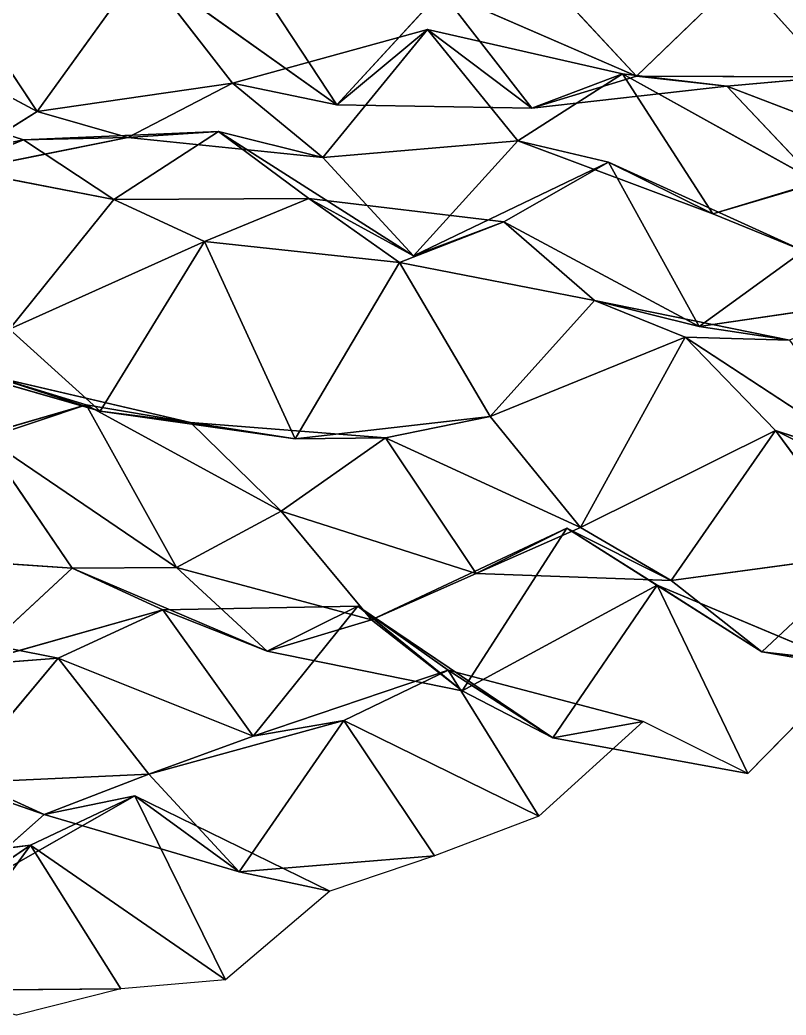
# Model space of a CAD drawing. Header units: metres. Extents: x -3703 to 431, y -1555 to 134.
# Drawn here: x -2251.7 to -2153.3, y -1075.6 to -947.8 of the extents above; entities that cross this region are included whole.
import ezdxf

# ---------------------------------------------------------------- set-up
doc = ezdxf.new("R2010")
doc.units = ezdxf.units.M

msp = doc.modelspace()

# ---------------------------------------------------------------- linework, layer by layer
for p, q in [((-2236.0684, -940.8602, -5151.231), (-2249.4846, -959.53503, -5174.5503)), ((-2249.4846, -959.53503, -5174.5503), (-2236.0684, -940.8602, -5151.231)), ((-2211.0244, -958.6604, -5160.082), (-2236.0684, -940.8602, -5151.231)), ((-2236.0684, -940.8602, -5151.231), (-2224.4407, -955.90125, -5188.1943)), ((-2224.4407, -955.90125, -5188.1943), (-2236.0684, -940.8602, -5151.231)), ((-2236.0684, -940.8602, -5151.231), (-2211.0244, -958.6604, -5160.082)), ((-2222.6519, -940.96765, -5123.711), (-2211.0244, -958.6604, -5160.082)), ((-2211.0244, -958.6604, -5160.082), (-2222.6519, -940.96765, -5123.711)), ((-2261.1123, -942.08203, -5138.1265), (-2249.4846, -959.53503, -5174.5503)), ((-2249.4846, -959.53503, -5174.5503), (-2261.1123, -942.08203, -5138.1265)), ((-2184.1914, -942.39685, -5108.7275), (-2172.5637, -955.004, -5146.235)), ((-2172.5637, -955.004, -5146.235), (-2184.1914, -942.39685, -5108.7275)), ((-2159.1472, -942.0773, -5121.63), (-2172.5637, -955.004, -5146.235)), ((-2172.5637, -955.004, -5146.235), (-2159.1472, -942.0773, -5121.63)), ((-2159.1472, -942.0773, -5121.63), (-2147.5198, -955.09424, -5159.046)), ((-2147.5198, -955.09424, -5159.046), (-2159.1472, -942.0773, -5121.63)), ((-2197.608, -944.09595, -5135.843), (-2211.0244, -958.6604, -5160.082)), ((-2211.0244, -958.6604, -5160.082), (-2197.608, -944.09595, -5135.843)), ((-2172.5637, -955.004, -5146.235), (-2197.608, -944.09595, -5135.843)), ((-2197.608, -944.09595, -5135.843), (-2185.9802, -959.10486, -5172.814)), ((-2185.9802, -959.10486, -5172.814), (-2197.608, -944.09595, -5135.843)), ((-2197.608, -944.09595, -5135.843), (-2172.5637, -955.004, -5146.235)), ((-2249.4846, -959.53503, -5174.5503), (-2274.5286, -946.1262, -5164.718)), ((-2274.5286, -946.1262, -5164.718), (-2249.4846, -959.53503, -5174.5503)), ((-2199.3967, -949.01904, -5202.5645), (-2224.4407, -955.90125, -5188.1943)), ((-2224.4407, -955.90125, -5188.1943), (-2199.3967, -949.01904, -5202.5645)), ((-2199.3967, -949.01904, -5202.5645), (-2212.8132, -965.45447, -5226.385)), ((-2212.8132, -965.45447, -5226.385), (-2199.3967, -949.01904, -5202.5645)), ((-2211.0244, -958.6604, -5160.082), (-2199.3967, -949.01904, -5202.5645)), ((-2199.3967, -949.01904, -5202.5645), (-2211.0244, -958.6604, -5160.082)), ((-2185.9802, -959.10486, -5172.814), (-2199.3967, -949.01904, -5202.5645)), ((-2174.3525, -954.71155, -5214.1226), (-2199.3967, -949.01904, -5202.5645)), ((-2199.3967, -949.01904, -5202.5645), (-2185.9802, -959.10486, -5172.814)), ((-2199.3967, -949.01904, -5202.5645), (-2187.769, -963.281, -5239.7017)), ((-2187.769, -963.281, -5239.7017), (-2199.3967, -949.01904, -5202.5645)), ((-2199.3967, -949.01904, -5202.5645), (-2174.3525, -954.71155, -5214.1226)), ((-2251.2737, -963.15466, -5241.563), (-2276.3176, -955.1128, -5230.53)), ((-2276.3176, -955.1128, -5230.53), (-2251.2737, -963.15466, -5241.563)), ((-2174.3525, -954.71155, -5214.1226), (-2187.769, -963.281, -5239.7017)), ((-2187.769, -963.281, -5239.7017), (-2174.3525, -954.71155, -5214.1226)), ((-2185.9802, -959.10486, -5172.814), (-2174.3525, -954.71155, -5214.1226)), ((-2174.3525, -954.71155, -5214.1226), (-2185.9802, -959.10486, -5172.814)), ((-2172.5637, -955.004, -5146.235), (-2185.9802, -959.10486, -5172.814)), ((-2185.9802, -959.10486, -5172.814), (-2172.5637, -955.004, -5146.235)), ((-2160.9363, -956.26196, -5186.281), (-2174.3525, -954.71155, -5214.1226)), ((-2149.3086, -968.58826, -5223.851), (-2174.3525, -954.71155, -5214.1226)), ((-2174.3525, -954.71155, -5214.1226), (-2160.9363, -956.26196, -5186.281)), ((-2174.3525, -954.71155, -5214.1226), (-2162.725, -972.671, -5250.4336)), ((-2162.725, -972.671, -5250.4336), (-2174.3525, -954.71155, -5214.1226)), ((-2174.3525, -954.71155, -5214.1226), (-2149.3086, -968.58826, -5223.851)), ((-2147.5198, -955.09424, -5159.046), (-2172.5637, -955.004, -5146.235)), ((-2172.5637, -955.004, -5146.235), (-2160.9363, -956.26196, -5186.281)), ((-2160.9363, -956.26196, -5186.281), (-2172.5637, -955.004, -5146.235)), ((-2172.5637, -955.004, -5146.235), (-2147.5198, -955.09424, -5159.046)), ((-2147.5198, -955.09424, -5159.046), (-2160.9363, -956.26196, -5186.281)), ((-2160.9363, -956.26196, -5186.281), (-2147.5198, -955.09424, -5159.046)), ((-2224.4407, -955.90125, -5188.1943), (-2249.4846, -959.53503, -5174.5503)), ((-2249.4846, -959.53503, -5174.5503), (-2224.4407, -955.90125, -5188.1943)), ((-2224.4407, -955.90125, -5188.1943), (-2237.8572, -962.88306, -5214.1284)), ((-2237.8572, -962.88306, -5214.1284), (-2224.4407, -955.90125, -5188.1943)), ((-2211.0244, -958.6604, -5160.082), (-2224.4407, -955.90125, -5188.1943)), ((-2224.4407, -955.90125, -5188.1943), (-2211.0244, -958.6604, -5160.082)), ((-2224.4407, -955.90125, -5188.1943), (-2212.8132, -965.45447, -5226.385)), ((-2212.8132, -965.45447, -5226.385), (-2224.4407, -955.90125, -5188.1943)), ((-2160.9363, -956.26196, -5186.281), (-2185.9802, -959.10486, -5172.814)), ((-2185.9802, -959.10486, -5172.814), (-2160.9363, -956.26196, -5186.281)), ((-2135.8923, -965.85986, -5196.966), (-2160.9363, -956.26196, -5186.281)), ((-2160.9363, -956.26196, -5186.281), (-2149.3086, -968.58826, -5223.851)), ((-2149.3086, -968.58826, -5223.851), (-2160.9363, -956.26196, -5186.281)), ((-2160.9363, -956.26196, -5186.281), (-2135.8923, -965.85986, -5196.966)), ((-2249.4846, -959.53503, -5174.5503), (-2262.9011, -967.8977, -5200.176)), ((-2262.9011, -967.8977, -5200.176), (-2249.4846, -959.53503, -5174.5503)), ((-2249.4846, -959.53503, -5174.5503), (-2237.8572, -962.88306, -5214.1284)), ((-2237.8572, -962.88306, -5214.1284), (-2249.4846, -959.53503, -5174.5503)), ((-2185.9802, -959.10486, -5172.814), (-2211.0244, -958.6604, -5160.082)), ((-2211.0244, -958.6604, -5160.082), (-2185.9802, -959.10486, -5172.814)), ((-2226.2297, -962.0906, -5254.6323), (-2251.2737, -963.15466, -5241.563)), ((-2251.2737, -963.15466, -5241.563), (-2226.2297, -962.0906, -5254.6323)), ((-2226.2297, -962.0906, -5254.6323), (-2239.6458, -970.8186, -5280.1763)), ((-2239.6458, -970.8186, -5280.1763), (-2226.2297, -962.0906, -5254.6323)), ((-2237.8572, -962.88306, -5214.1284), (-2226.2297, -962.0906, -5254.6323)), ((-2226.2297, -962.0906, -5254.6323), (-2237.8572, -962.88306, -5214.1284)), ((-2212.8132, -965.45447, -5226.385), (-2226.2297, -962.0906, -5254.6323)), ((-2201.1855, -978.058, -5263.893), (-2226.2297, -962.0906, -5254.6323)), ((-2226.2297, -962.0906, -5254.6323), (-2212.8132, -965.45447, -5226.385)), ((-2226.2297, -962.0906, -5254.6323), (-2214.6018, -970.7168, -5293.0303)), ((-2214.6018, -970.7168, -5293.0303), (-2226.2297, -962.0906, -5254.6323)), ((-2226.2297, -962.0906, -5254.6323), (-2201.1855, -978.058, -5263.893)), ((-2251.2737, -963.15466, -5241.563), (-2264.69, -965.9773, -5268.4277)), ((-2264.69, -965.9773, -5268.4277), (-2251.2737, -963.15466, -5241.563)), ((-2237.8572, -962.88306, -5214.1284), (-2262.9011, -967.8977, -5200.176)), ((-2262.9011, -967.8977, -5200.176), (-2237.8572, -962.88306, -5214.1284)), ((-2262.9011, -967.8977, -5200.176), (-2251.2737, -963.15466, -5241.563)), ((-2251.2737, -963.15466, -5241.563), (-2262.9011, -967.8977, -5200.176)), ((-2237.8572, -962.88306, -5214.1284), (-2251.2737, -963.15466, -5241.563)), ((-2251.2737, -963.15466, -5241.563), (-2237.8572, -962.88306, -5214.1284)), ((-2251.2737, -963.15466, -5241.563), (-2239.6458, -970.8186, -5280.1763)), ((-2239.6458, -970.8186, -5280.1763), (-2251.2737, -963.15466, -5241.563)), ((-2212.8132, -965.45447, -5226.385), (-2237.8572, -962.88306, -5214.1284)), ((-2237.8572, -962.88306, -5214.1284), (-2212.8132, -965.45447, -5226.385)), ((-2187.769, -963.281, -5239.7017), (-2212.8132, -965.45447, -5226.385)), ((-2212.8132, -965.45447, -5226.385), (-2187.769, -963.281, -5239.7017)), ((-2187.769, -963.281, -5239.7017), (-2201.1855, -978.058, -5263.893)), ((-2201.1855, -978.058, -5263.893), (-2187.769, -963.281, -5239.7017)), ((-2162.725, -972.671, -5250.4336), (-2187.769, -963.281, -5239.7017)), ((-2187.769, -963.281, -5239.7017), (-2176.1416, -966.04895, -5279.4097)), ((-2176.1416, -966.04895, -5279.4097), (-2187.769, -963.281, -5239.7017)), ((-2187.769, -963.281, -5239.7017), (-2162.725, -972.671, -5250.4336)), ((-2239.6458, -970.8186, -5280.1763), (-2264.69, -965.9773, -5268.4277)), ((-2264.69, -965.9773, -5268.4277), (-2239.6458, -970.8186, -5280.1763)), ((-2212.8132, -965.45447, -5226.385), (-2201.1855, -978.058, -5263.893)), ((-2201.1855, -978.058, -5263.893), (-2212.8132, -965.45447, -5226.385)), ((-2176.1416, -966.04895, -5279.4097), (-2201.1855, -978.058, -5263.893)), ((-2201.1855, -978.058, -5263.893), (-2176.1416, -966.04895, -5279.4097)), ((-2176.1416, -966.04895, -5279.4097), (-2189.5579, -973.68665, -5305.1973)), ((-2189.5579, -973.68665, -5305.1973), (-2176.1416, -966.04895, -5279.4097)), ((-2162.725, -972.671, -5250.4336), (-2176.1416, -966.04895, -5279.4097)), ((-2151.0977, -977.43726, -5289.6943), (-2176.1416, -966.04895, -5279.4097)), ((-2176.1416, -966.04895, -5279.4097), (-2162.725, -972.671, -5250.4336)), ((-2176.1416, -966.04895, -5279.4097), (-2164.514, -987.13074, -5315.0225)), ((-2164.514, -987.13074, -5315.0225), (-2176.1416, -966.04895, -5279.4097)), ((-2176.1416, -966.04895, -5279.4097), (-2151.0977, -977.43726, -5289.6943)), ((-2137.6812, -965.26636, -5264.9204), (-2162.725, -972.671, -5250.4336)), ((-2162.725, -972.671, -5250.4336), (-2137.6812, -965.26636, -5264.9204)), ((-2149.3086, -968.58826, -5223.851), (-2162.725, -972.671, -5250.4336)), ((-2162.725, -972.671, -5250.4336), (-2149.3086, -968.58826, -5223.851)), ((-2239.6458, -970.8186, -5280.1763), (-2253.0623, -987.4823, -5303.9453)), ((-2253.0623, -987.4823, -5303.9453), (-2239.6458, -970.8186, -5280.1763)), ((-2214.6018, -970.7168, -5293.0303), (-2239.6458, -970.8186, -5280.1763)), ((-2239.6458, -970.8186, -5280.1763), (-2214.6018, -970.7168, -5293.0303)), ((-2239.6458, -970.8186, -5280.1763), (-2228.0183, -976.24316, -5319.29)), ((-2228.0183, -976.24316, -5319.29), (-2239.6458, -970.8186, -5280.1763)), ((-2214.6018, -970.7168, -5293.0303), (-2228.0183, -976.24316, -5319.29)), ((-2228.0183, -976.24316, -5319.29), (-2214.6018, -970.7168, -5293.0303)), ((-2201.1855, -978.058, -5263.893), (-2214.6018, -970.7168, -5293.0303)), ((-2189.5579, -973.68665, -5305.1973), (-2214.6018, -970.7168, -5293.0303)), ((-2214.6018, -970.7168, -5293.0303), (-2201.1855, -978.058, -5263.893)), ((-2214.6018, -970.7168, -5293.0303), (-2202.9744, -978.922, -5331.522)), ((-2202.9744, -978.922, -5331.522), (-2214.6018, -970.7168, -5293.0303)), ((-2214.6018, -970.7168, -5293.0303), (-2189.5579, -973.68665, -5305.1973)), ((-2189.5579, -973.68665, -5305.1973), (-2202.9744, -978.922, -5331.522)), ((-2202.9744, -978.922, -5331.522), (-2189.5579, -973.68665, -5305.1973)), ((-2201.1855, -978.058, -5263.893), (-2189.5579, -973.68665, -5305.1973)), ((-2189.5579, -973.68665, -5305.1973), (-2201.1855, -978.058, -5263.893)), ((-2164.514, -987.13074, -5315.0225), (-2189.5579, -973.68665, -5305.1973)), ((-2189.5579, -973.68665, -5305.1973), (-2177.9304, -983.8152, -5343.2593)), ((-2177.9304, -983.8152, -5343.2593), (-2189.5579, -973.68665, -5305.1973)), ((-2189.5579, -973.68665, -5305.1973), (-2164.514, -987.13074, -5315.0225)), ((-2162.725, -972.671, -5250.4336), (-2151.0977, -977.43726, -5289.6943)), ((-2151.0977, -977.43726, -5289.6943), (-2162.725, -972.671, -5250.4336)), ((-2228.0183, -976.24316, -5319.29), (-2253.0623, -987.4823, -5303.9453)), ((-2253.0623, -987.4823, -5303.9453), (-2228.0183, -976.24316, -5319.29)), ((-2228.0183, -976.24316, -5319.29), (-2241.4346, -997.9916, -5341.9224)), ((-2241.4346, -997.9916, -5341.9224), (-2228.0183, -976.24316, -5319.29)), ((-2202.9744, -978.922, -5331.522), (-2228.0183, -976.24316, -5319.29)), ((-2228.0183, -976.24316, -5319.29), (-2216.3906, -1001.56213, -5353.955)), ((-2216.3906, -1001.56213, -5353.955), (-2228.0183, -976.24316, -5319.29)), ((-2228.0183, -976.24316, -5319.29), (-2202.9744, -978.922, -5331.522)), ((-2151.0977, -977.43726, -5289.6943), (-2164.514, -987.13074, -5315.0225)), ((-2164.514, -987.13074, -5315.0225), (-2151.0977, -977.43726, -5289.6943)), ((-2202.9744, -978.922, -5331.522), (-2216.3906, -1001.56213, -5353.955)), ((-2216.3906, -1001.56213, -5353.955), (-2202.9744, -978.922, -5331.522)), ((-2177.9304, -983.8152, -5343.2593), (-2202.9744, -978.922, -5331.522)), ((-2202.9744, -978.922, -5331.522), (-2191.3467, -998.71594, -5367.423)), ((-2191.3467, -998.71594, -5367.423), (-2202.9744, -978.922, -5331.522)), ((-2202.9744, -978.922, -5331.522), (-2177.9304, -983.8152, -5343.2593)), ((-2177.9304, -983.8152, -5343.2593), (-2191.3467, -998.71594, -5367.423)), ((-2191.3467, -998.71594, -5367.423), (-2177.9304, -983.8152, -5343.2593)), ((-2164.514, -987.13074, -5315.0225), (-2177.9304, -983.8152, -5343.2593)), ((-2152.8865, -988.9142, -5354.95), (-2177.9304, -983.8152, -5343.2593)), ((-2177.9304, -983.8152, -5343.2593), (-2164.514, -987.13074, -5315.0225)), ((-2177.9304, -983.8152, -5343.2593), (-2166.3027, -988.50867, -5382.536)), ((-2166.3027, -988.50867, -5382.536), (-2177.9304, -983.8152, -5343.2593)), ((-2177.9304, -983.8152, -5343.2593), (-2152.8865, -988.9142, -5354.95)), ((-2139.47, -983.4712, -5328.672), (-2164.514, -987.13074, -5315.0225)), ((-2164.514, -987.13074, -5315.0225), (-2139.47, -983.4712, -5328.672)), ((-2253.0623, -987.4823, -5303.9453), (-2241.4346, -997.9916, -5341.9224)), ((-2241.4346, -997.9916, -5341.9224), (-2253.0623, -987.4823, -5303.9453)), ((-2164.514, -987.13074, -5315.0225), (-2152.8865, -988.9142, -5354.95)), ((-2152.8865, -988.9142, -5354.95), (-2164.514, -987.13074, -5315.0225)), ((-2166.3027, -988.50867, -5382.536), (-2191.3467, -998.71594, -5367.423)), ((-2191.3467, -998.71594, -5367.423), (-2166.3027, -988.50867, -5382.536)), ((-2166.3027, -988.50867, -5382.536), (-2179.7192, -1012.948, -5404.567)), ((-2179.7192, -1012.948, -5404.567), (-2166.3027, -988.50867, -5382.536)), ((-2152.8865, -988.9142, -5354.95), (-2166.3027, -988.50867, -5382.536)), ((-2141.2588, -1004.9227, -5391.6973), (-2166.3027, -988.50867, -5382.536)), ((-2166.3027, -988.50867, -5382.536), (-2152.8865, -988.9142, -5354.95)), ((-2166.3027, -988.50867, -5382.536), (-2154.6753, -1000.50635, -5420.18)), ((-2154.6753, -1000.50635, -5420.18), (-2166.3027, -988.50867, -5382.536)), ((-2166.3027, -988.50867, -5382.536), (-2141.2588, -1004.9227, -5391.6973)), ((-2241.4346, -997.9916, -5341.9224), (-2266.4788, -990.8181, -5330.695)), ((-2266.4788, -990.8181, -5330.695), (-2241.4346, -997.9916, -5341.9224)), ((-2241.4346, -997.9916, -5341.9224), (-2254.851, -993.64197, -5370.39)), ((-2229.8071, -999.4728, -5381.9175), (-2254.851, -993.64197, -5370.39)), ((-2254.851, -993.64197, -5370.39), (-2241.4346, -997.9916, -5341.9224)), ((-2254.851, -993.64197, -5370.39), (-2243.2236, -997.2125, -5409.9185)), ((-2243.2236, -997.2125, -5409.9185), (-2254.851, -993.64197, -5370.39)), ((-2254.851, -993.64197, -5370.39), (-2229.8071, -999.4728, -5381.9175)), ((-2243.2236, -997.2125, -5409.9185), (-2268.2676, -1005.57056, -5395.2183)), ((-2268.2676, -1005.57056, -5395.2183), (-2243.2236, -997.2125, -5409.9185)), ((-2243.2236, -997.2125, -5409.9185), (-2256.64, -1001.10376, -5436.544)), ((-2256.64, -1001.10376, -5436.544), (-2243.2236, -997.2125, -5409.9185)), ((-2229.8071, -999.4728, -5381.9175), (-2243.2236, -997.2125, -5409.9185)), ((-2218.1797, -1010.833, -5419.704), (-2243.2236, -997.2125, -5409.9185)), ((-2243.2236, -997.2125, -5409.9185), (-2229.8071, -999.4728, -5381.9175)), ((-2243.2236, -997.2125, -5409.9185), (-2231.596, -1018.0891, -5445.577)), ((-2231.596, -1018.0891, -5445.577), (-2243.2236, -997.2125, -5409.9185)), ((-2243.2236, -997.2125, -5409.9185), (-2218.1797, -1010.833, -5419.704)), ((-2216.3906, -1001.56213, -5353.955), (-2241.4346, -997.9916, -5341.9224)), ((-2241.4346, -997.9916, -5341.9224), (-2229.8071, -999.4728, -5381.9175)), ((-2229.8071, -999.4728, -5381.9175), (-2241.4346, -997.9916, -5341.9224)), ((-2241.4346, -997.9916, -5341.9224), (-2216.3906, -1001.56213, -5353.955)), ((-2191.3467, -998.71594, -5367.423), (-2216.3906, -1001.56213, -5353.955)), ((-2216.3906, -1001.56213, -5353.955), (-2191.3467, -998.71594, -5367.423)), ((-2191.3467, -998.71594, -5367.423), (-2204.7632, -1001.44507, -5394.3076)), ((-2204.7632, -1001.44507, -5394.3076), (-2191.3467, -998.71594, -5367.423)), ((-2191.3467, -998.71594, -5367.423), (-2179.7192, -1012.948, -5404.567)), ((-2179.7192, -1012.948, -5404.567), (-2191.3467, -998.71594, -5367.423)), ((-2216.3906, -1001.56213, -5353.955), (-2229.8071, -999.4728, -5381.9175)), ((-2204.7632, -1001.44507, -5394.3076), (-2229.8071, -999.4728, -5381.9175)), ((-2229.8071, -999.4728, -5381.9175), (-2216.3906, -1001.56213, -5353.955)), ((-2229.8071, -999.4728, -5381.9175), (-2218.1797, -1010.833, -5419.704)), ((-2218.1797, -1010.833, -5419.704), (-2229.8071, -999.4728, -5381.9175)), ((-2229.8071, -999.4728, -5381.9175), (-2204.7632, -1001.44507, -5394.3076)), ((-2154.6753, -1000.50635, -5420.18), (-2179.7192, -1012.948, -5404.567)), ((-2179.7192, -1012.948, -5404.567), (-2154.6753, -1000.50635, -5420.18)), ((-2154.6753, -1000.50635, -5420.18), (-2168.0918, -1019.7637, -5443.369)), ((-2168.0918, -1019.7637, -5443.369), (-2154.6753, -1000.50635, -5420.18)), ((-2141.2588, -1004.9227, -5391.6973), (-2154.6753, -1000.50635, -5420.18)), ((-2129.6313, -1013.056, -5430.205), (-2154.6753, -1000.50635, -5420.18)), ((-2154.6753, -1000.50635, -5420.18), (-2141.2588, -1004.9227, -5391.6973)), ((-2154.6753, -1000.50635, -5420.18), (-2143.0479, -1016.36365, -5456.961)), ((-2143.0479, -1016.36365, -5456.961), (-2154.6753, -1000.50635, -5420.18)), ((-2154.6753, -1000.50635, -5420.18), (-2129.6313, -1013.056, -5430.205)), ((-2231.596, -1018.0891, -5445.577), (-2256.64, -1001.10376, -5436.544)), ((-2256.64, -1001.10376, -5436.544), (-2245.0125, -1018.1864, -5473.051)), ((-2245.0125, -1018.1864, -5473.051), (-2256.64, -1001.10376, -5436.544)), ((-2256.64, -1001.10376, -5436.544), (-2231.596, -1018.0891, -5445.577)), ((-2204.7632, -1001.44507, -5394.3076), (-2218.1797, -1010.833, -5419.704)), ((-2218.1797, -1010.833, -5419.704), (-2204.7632, -1001.44507, -5394.3076)), ((-2216.3906, -1001.56213, -5353.955), (-2204.7632, -1001.44507, -5394.3076)), ((-2204.7632, -1001.44507, -5394.3076), (-2216.3906, -1001.56213, -5353.955)), ((-2179.7192, -1012.948, -5404.567), (-2204.7632, -1001.44507, -5394.3076)), ((-2204.7632, -1001.44507, -5394.3076), (-2193.1357, -1018.8369, -5430.745)), ((-2193.1357, -1018.8369, -5430.745), (-2204.7632, -1001.44507, -5394.3076)), ((-2204.7632, -1001.44507, -5394.3076), (-2179.7192, -1012.948, -5404.567)), ((-2218.1797, -1010.833, -5419.704), (-2231.596, -1018.0891, -5445.577)), ((-2231.596, -1018.0891, -5445.577), (-2218.1797, -1010.833, -5419.704)), ((-2193.1357, -1018.8369, -5430.745), (-2218.1797, -1010.833, -5419.704)), ((-2218.1797, -1010.833, -5419.704), (-2206.552, -1024.7877, -5456.9106)), ((-2206.552, -1024.7877, -5456.9106), (-2218.1797, -1010.833, -5419.704)), ((-2218.1797, -1010.833, -5419.704), (-2193.1357, -1018.8369, -5430.745)), ((-2181.508, -1013.0531, -5472.3657), (-2206.552, -1024.7877, -5456.9106)), ((-2206.552, -1024.7877, -5456.9106), (-2181.508, -1013.0531, -5472.3657)), ((-2181.508, -1013.0531, -5472.3657), (-2194.9246, -1033.9365, -5495.1914)), ((-2194.9246, -1033.9365, -5495.1914), (-2181.508, -1013.0531, -5472.3657)), ((-2179.7192, -1012.948, -5404.567), (-2193.1357, -1018.8369, -5430.745)), ((-2193.1357, -1018.8369, -5430.745), (-2179.7192, -1012.948, -5404.567)), ((-2193.1357, -1018.8369, -5430.745), (-2181.508, -1013.0531, -5472.3657)), ((-2181.508, -1013.0531, -5472.3657), (-2193.1357, -1018.8369, -5430.745)), ((-2168.0918, -1019.7637, -5443.369), (-2181.508, -1013.0531, -5472.3657)), ((-2156.464, -1028.898, -5481.654), (-2181.508, -1013.0531, -5472.3657)), ((-2181.508, -1013.0531, -5472.3657), (-2168.0918, -1019.7637, -5443.369)), ((-2181.508, -1013.0531, -5472.3657), (-2169.8806, -1020.3518, -5511.06)), ((-2169.8806, -1020.3518, -5511.06), (-2181.508, -1013.0531, -5472.3657)), ((-2181.508, -1013.0531, -5472.3657), (-2156.464, -1028.898, -5481.654)), ((-2179.7192, -1012.948, -5404.567), (-2168.0918, -1019.7637, -5443.369)), ((-2168.0918, -1019.7637, -5443.369), (-2179.7192, -1012.948, -5404.567)), ((-2245.0125, -1018.1864, -5473.051), (-2270.0564, -1016.4658, -5460.6045)), ((-2270.0564, -1016.4658, -5460.6045), (-2245.0125, -1018.1864, -5473.051)), ((-2143.0479, -1016.36365, -5456.961), (-2168.0918, -1019.7637, -5443.369)), ((-2168.0918, -1019.7637, -5443.369), (-2143.0479, -1016.36365, -5456.961)), ((-2143.0479, -1016.36365, -5456.961), (-2156.464, -1028.898, -5481.654)), ((-2156.464, -1028.898, -5481.654), (-2143.0479, -1016.36365, -5456.961)), ((-2245.0125, -1018.1864, -5473.051), (-2258.4287, -1030.6088, -5497.7686)), ((-2258.4287, -1030.6088, -5497.7686), (-2245.0125, -1018.1864, -5473.051)), ((-2231.596, -1018.0891, -5445.577), (-2245.0125, -1018.1864, -5473.051)), ((-2245.0125, -1018.1864, -5473.051), (-2231.596, -1018.0891, -5445.577)), ((-2219.9685, -1028.8408, -5483.4995), (-2245.0125, -1018.1864, -5473.051)), ((-2245.0125, -1018.1864, -5473.051), (-2233.3848, -1023.5349, -5512.181)), ((-2233.3848, -1023.5349, -5512.181), (-2245.0125, -1018.1864, -5473.051)), ((-2245.0125, -1018.1864, -5473.051), (-2219.9685, -1028.8408, -5483.4995)), ((-2206.552, -1024.7877, -5456.9106), (-2231.596, -1018.0891, -5445.577)), ((-2231.596, -1018.0891, -5445.577), (-2219.9685, -1028.8408, -5483.4995)), ((-2219.9685, -1028.8408, -5483.4995), (-2231.596, -1018.0891, -5445.577)), ((-2231.596, -1018.0891, -5445.577), (-2206.552, -1024.7877, -5456.9106)), ((-2193.1357, -1018.8369, -5430.745), (-2206.552, -1024.7877, -5456.9106)), ((-2206.552, -1024.7877, -5456.9106), (-2193.1357, -1018.8369, -5430.745)), ((-2168.0918, -1019.7637, -5443.369), (-2193.1357, -1018.8369, -5430.745)), ((-2193.1357, -1018.8369, -5430.745), (-2168.0918, -1019.7637, -5443.369)), ((-2168.0918, -1019.7637, -5443.369), (-2156.464, -1028.898, -5481.654)), ((-2156.464, -1028.898, -5481.654), (-2168.0918, -1019.7637, -5443.369)), ((-2169.8806, -1020.3518, -5511.06), (-2194.9246, -1033.9365, -5495.1914)), ((-2194.9246, -1033.9365, -5495.1914), (-2169.8806, -1020.3518, -5511.06)), ((-2169.8806, -1020.3518, -5511.06), (-2183.2969, -1039.9581, -5534.1714)), ((-2183.2969, -1039.9581, -5534.1714), (-2169.8806, -1020.3518, -5511.06)), ((-2156.464, -1028.898, -5481.654), (-2169.8806, -1020.3518, -5511.06)), ((-2144.8367, -1030.8765, -5521.538), (-2169.8806, -1020.3518, -5511.06)), ((-2169.8806, -1020.3518, -5511.06), (-2156.464, -1028.898, -5481.654)), ((-2169.8806, -1020.3518, -5511.06), (-2158.253, -1044.5239, -5545.982)), ((-2158.253, -1044.5239, -5545.982), (-2169.8806, -1020.3518, -5511.06)), ((-2169.8806, -1020.3518, -5511.06), (-2144.8367, -1030.8765, -5521.538)), ((-2233.3848, -1023.5349, -5512.181), (-2258.4287, -1030.6088, -5497.7686)), ((-2258.4287, -1030.6088, -5497.7686), (-2233.3848, -1023.5349, -5512.181)), ((-2233.3848, -1023.5349, -5512.181), (-2246.8013, -1029.7175, -5538.2944)), ((-2246.8013, -1029.7175, -5538.2944), (-2233.3848, -1023.5349, -5512.181)), ((-2208.3408, -1023.062, -5525.118), (-2233.3848, -1023.5349, -5512.181)), ((-2233.3848, -1023.5349, -5512.181), (-2208.3408, -1023.062, -5525.118)), ((-2219.9685, -1028.8408, -5483.4995), (-2233.3848, -1023.5349, -5512.181)), ((-2233.3848, -1023.5349, -5512.181), (-2219.9685, -1028.8408, -5483.4995)), ((-2233.3848, -1023.5349, -5512.181), (-2221.7573, -1039.7305, -5548.886)), ((-2221.7573, -1039.7305, -5548.886), (-2233.3848, -1023.5349, -5512.181)), ((-2208.3408, -1023.062, -5525.118), (-2221.7573, -1039.7305, -5548.886)), ((-2221.7573, -1039.7305, -5548.886), (-2208.3408, -1023.062, -5525.118)), ((-2219.9685, -1028.8408, -5483.4995), (-2208.3408, -1023.062, -5525.118)), ((-2208.3408, -1023.062, -5525.118), (-2219.9685, -1028.8408, -5483.4995)), ((-2194.9246, -1033.9365, -5495.1914), (-2208.3408, -1023.062, -5525.118)), ((-2183.2969, -1039.9581, -5534.1714), (-2208.3408, -1023.062, -5525.118)), ((-2208.3408, -1023.062, -5525.118), (-2194.9246, -1033.9365, -5495.1914)), ((-2208.3408, -1023.062, -5525.118), (-2196.7134, -1031.2716, -5563.609)), ((-2196.7134, -1031.2716, -5563.609), (-2208.3408, -1023.062, -5525.118)), ((-2208.3408, -1023.062, -5525.118), (-2183.2969, -1039.9581, -5534.1714)), ((-2246.8013, -1029.7175, -5538.2944), (-2271.8452, -1024.758, -5526.572)), ((-2271.8452, -1024.758, -5526.572), (-2246.8013, -1029.7175, -5538.2944)), ((-2206.552, -1024.7877, -5456.9106), (-2219.9685, -1028.8408, -5483.4995)), ((-2219.9685, -1028.8408, -5483.4995), (-2206.552, -1024.7877, -5456.9106)), ((-2206.552, -1024.7877, -5456.9106), (-2194.9246, -1033.9365, -5495.1914)), ((-2194.9246, -1033.9365, -5495.1914), (-2206.552, -1024.7877, -5456.9106)), ((-2246.8013, -1029.7175, -5538.2944), (-2260.2178, -1045.7875, -5562.197)), ((-2260.2178, -1045.7875, -5562.197), (-2246.8013, -1029.7175, -5538.2944)), ((-2258.4287, -1030.6088, -5497.7686), (-2246.8013, -1029.7175, -5538.2944)), ((-2246.8013, -1029.7175, -5538.2944), (-2258.4287, -1030.6088, -5497.7686)), ((-2221.7573, -1039.7305, -5548.886), (-2246.8013, -1029.7175, -5538.2944)), ((-2246.8013, -1029.7175, -5538.2944), (-2235.1738, -1044.6143, -5575.29)), ((-2235.1738, -1044.6143, -5575.29), (-2246.8013, -1029.7175, -5538.2944)), ((-2246.8013, -1029.7175, -5538.2944), (-2221.7573, -1039.7305, -5548.886)), ((-2194.9246, -1033.9365, -5495.1914), (-2219.9685, -1028.8408, -5483.4995)), ((-2219.9685, -1028.8408, -5483.4995), (-2194.9246, -1033.9365, -5495.1914)), ((-2131.4202, -1031.8679, -5493.821), (-2156.464, -1028.898, -5481.654)), ((-2156.464, -1028.898, -5481.654), (-2144.8367, -1030.8765, -5521.538)), ((-2144.8367, -1030.8765, -5521.538), (-2156.464, -1028.898, -5481.654)), ((-2156.464, -1028.898, -5481.654), (-2131.4202, -1031.8679, -5493.821)), ((-2196.7134, -1031.2716, -5563.609), (-2221.7573, -1039.7305, -5548.886)), ((-2221.7573, -1039.7305, -5548.886), (-2196.7134, -1031.2716, -5563.609)), ((-2196.7134, -1031.2716, -5563.609), (-2210.13, -1037.7428, -5589.658)), ((-2210.13, -1037.7428, -5589.658), (-2196.7134, -1031.2716, -5563.609)), ((-2183.2969, -1039.9581, -5534.1714), (-2196.7134, -1031.2716, -5563.609)), ((-2171.6694, -1037.8547, -5574.9683), (-2196.7134, -1031.2716, -5563.609)), ((-2196.7134, -1031.2716, -5563.609), (-2183.2969, -1039.9581, -5534.1714)), ((-2196.7134, -1031.2716, -5563.609), (-2185.086, -1050.0387, -5599.7397)), ((-2185.086, -1050.0387, -5599.7397), (-2196.7134, -1031.2716, -5563.609)), ((-2196.7134, -1031.2716, -5563.609), (-2171.6694, -1037.8547, -5574.9683)), ((-2144.8367, -1030.8765, -5521.538), (-2158.253, -1044.5239, -5545.982)), ((-2194.9246, -1033.9365, -5495.1914), (-2183.2969, -1039.9581, -5534.1714)), ((-2183.2969, -1039.9581, -5534.1714), (-2194.9246, -1033.9365, -5495.1914)), ((-2248.59, -1049.7983, -5601.6265), (-2273.634, -1038.3975, -5591.3447)), ((-2273.634, -1038.3975, -5591.3447), (-2248.59, -1049.7983, -5601.6265)), ((-2210.13, -1037.7428, -5589.658), (-2235.1738, -1044.6143, -5575.29)), ((-2235.1738, -1044.6143, -5575.29), (-2210.13, -1037.7428, -5589.658)), ((-2210.13, -1037.7428, -5589.658), (-2223.5461, -1057.1702, -5612.809)), ((-2223.5461, -1057.1702, -5612.809), (-2210.13, -1037.7428, -5589.658)), ((-2221.7573, -1039.7305, -5548.886), (-2210.13, -1037.7428, -5589.658)), ((-2210.13, -1037.7428, -5589.658), (-2221.7573, -1039.7305, -5548.886)), ((-2185.086, -1050.0387, -5599.7397), (-2210.13, -1037.7428, -5589.658)), ((-2210.13, -1037.7428, -5589.658), (-2198.5022, -1055.105, -5626.102)), ((-2198.5022, -1055.105, -5626.102), (-2210.13, -1037.7428, -5589.658)), ((-2210.13, -1037.7428, -5589.658), (-2185.086, -1050.0387, -5599.7397)), ((-2171.6694, -1037.8547, -5574.9683), (-2185.086, -1050.0387, -5599.7397)), ((-2183.2969, -1039.9581, -5534.1714), (-2171.6694, -1037.8547, -5574.9683)), ((-2171.6694, -1037.8547, -5574.9683), (-2183.2969, -1039.9581, -5534.1714)), ((-2158.253, -1044.5239, -5545.982), (-2171.6694, -1037.8547, -5574.9683)), ((-2221.7573, -1039.7305, -5548.886), (-2235.1738, -1044.6143, -5575.29)), ((-2235.1738, -1044.6143, -5575.29), (-2221.7573, -1039.7305, -5548.886)), ((-2158.253, -1044.5239, -5545.982), (-2183.2969, -1039.9581, -5534.1714)), ((-2183.2969, -1039.9581, -5534.1714), (-2158.253, -1044.5239, -5545.982)), ((-2235.1738, -1044.6143, -5575.29), (-2260.2178, -1045.7875, -5562.197)), ((-2260.2178, -1045.7875, -5562.197), (-2235.1738, -1044.6143, -5575.29)), ((-2235.1738, -1044.6143, -5575.29), (-2248.59, -1049.7983, -5601.6265)), ((-2248.59, -1049.7983, -5601.6265), (-2235.1738, -1044.6143, -5575.29)), ((-2235.1738, -1044.6143, -5575.29), (-2223.5461, -1057.1702, -5612.809)), ((-2223.5461, -1057.1702, -5612.809), (-2235.1738, -1044.6143, -5575.29)), ((-2260.2178, -1045.7875, -5562.197), (-2248.59, -1049.7983, -5601.6265)), ((-2248.59, -1049.7983, -5601.6265), (-2260.2178, -1045.7875, -5562.197)), ((-2236.9626, -1047.3944, -5642.4907), (-2262.0066, -1061.6632, -5626.4688)), ((-2262.0066, -1061.6632, -5626.4688), (-2236.9626, -1047.3944, -5642.4907)), ((-2236.9626, -1047.3944, -5642.4907), (-2250.379, -1053.7234, -5668.571)), ((-2250.379, -1053.7234, -5668.571), (-2236.9626, -1047.3944, -5642.4907)), ((-2248.59, -1049.7983, -5601.6265), (-2236.9626, -1047.3944, -5642.4907)), ((-2236.9626, -1047.3944, -5642.4907), (-2248.59, -1049.7983, -5601.6265)), ((-2223.5461, -1057.1702, -5612.809), (-2236.9626, -1047.3944, -5642.4907)), ((-2211.9187, -1059.655, -5652.58), (-2236.9626, -1047.3944, -5642.4907)), ((-2236.9626, -1047.3944, -5642.4907), (-2223.5461, -1057.1702, -5612.809)), ((-2236.9626, -1047.3944, -5642.4907), (-2225.335, -1071.056, -5677.5264)), ((-2225.335, -1071.056, -5677.5264), (-2236.9626, -1047.3944, -5642.4907)), ((-2236.9626, -1047.3944, -5642.4907), (-2211.9187, -1059.655, -5652.58)), ((-2248.59, -1049.7983, -5601.6265), (-2262.0066, -1061.6632, -5626.4688)), ((-2262.0066, -1061.6632, -5626.4688), (-2248.59, -1049.7983, -5601.6265)), ((-2223.5461, -1057.1702, -5612.809), (-2248.59, -1049.7983, -5601.6265)), ((-2248.59, -1049.7983, -5601.6265), (-2223.5461, -1057.1702, -5612.809)), ((-2185.086, -1050.0387, -5599.7397), (-2198.5022, -1055.105, -5626.102)), ((-2250.379, -1053.7234, -5668.571), (-2275.4229, -1056.9962, -5655.008)), ((-2275.4229, -1056.9962, -5655.008), (-2250.379, -1053.7234, -5668.571)), ((-2250.379, -1053.7234, -5668.571), (-2263.7954, -1072.385, -5691.8936)), ((-2263.7954, -1072.385, -5691.8936), (-2250.379, -1053.7234, -5668.571)), ((-2262.0066, -1061.6632, -5626.4688), (-2250.379, -1053.7234, -5668.571)), ((-2250.379, -1053.7234, -5668.571), (-2262.0066, -1061.6632, -5626.4688)), ((-2225.335, -1071.056, -5677.5264), (-2250.379, -1053.7234, -5668.571)), ((-2250.379, -1053.7234, -5668.571), (-2238.7515, -1072.2115, -5704.7637)), ((-2238.7515, -1072.2115, -5704.7637), (-2250.379, -1053.7234, -5668.571)), ((-2250.379, -1053.7234, -5668.571), (-2225.335, -1071.056, -5677.5264)), ((-2198.5022, -1055.105, -5626.102), (-2223.5461, -1057.1702, -5612.809)), ((-2223.5461, -1057.1702, -5612.809), (-2198.5022, -1055.105, -5626.102)), ((-2198.5022, -1055.105, -5626.102), (-2211.9187, -1059.655, -5652.58)), ((-2223.5461, -1057.1702, -5612.809), (-2211.9187, -1059.655, -5652.58)), ((-2211.9187, -1059.655, -5652.58), (-2223.5461, -1057.1702, -5612.809)), ((-2211.9187, -1059.655, -5652.58), (-2225.335, -1071.056, -5677.5264)), ((-2225.335, -1071.056, -5677.5264), (-2238.7515, -1072.2115, -5704.7637)), ((-2238.7515, -1072.2115, -5704.7637), (-2263.7954, -1072.385, -5691.8936)), ((-2263.7954, -1072.385, -5691.8936), (-2238.7515, -1072.2115, -5704.7637)), ((-2238.7515, -1072.2115, -5704.7637), (-2252.168, -1075.5632, -5731.5093))]:
    msp.add_line(p, q)
for points in [[(-2249.4846, -959.53503, -5174.5503), (-2261.1123, -942.08203, -5138.1265), (-2236.0684, -940.8602, -5151.231), (-2236.0684, -940.8601, -5151.231)], [(-2236.0684, -940.8602, -5151.231), (-2224.4407, -955.90125, -5188.1943), (-2249.4846, -959.53503, -5174.5503), (-2249.4846, -959.5349, -5174.5503)], [(-2222.6519, -940.96765, -5123.711), (-2211.0244, -958.6604, -5160.082), (-2236.0684, -940.8602, -5151.231), (-2236.0684, -940.8601, -5151.231)], [(-2224.4407, -955.90125, -5188.1943), (-2236.0684, -940.8602, -5151.231), (-2211.0244, -958.6604, -5160.082), (-2211.0244, -958.6603, -5160.082)], [(-2211.0244, -958.6604, -5160.082), (-2222.6519, -940.96765, -5123.711), (-2197.608, -944.09595, -5135.843), (-2197.608, -944.0958, -5135.843)], [(-2261.1123, -942.08203, -5138.1265), (-2249.4846, -959.53503, -5174.5503), (-2274.5286, -946.1262, -5164.718), (-2274.5286, -946.1261, -5164.718)], [(-2184.1914, -942.39685, -5108.7275), (-2172.5637, -955.004, -5146.235), (-2197.608, -944.09595, -5135.843), (-2197.608, -944.0958, -5135.843)], [(-2172.5637, -955.004, -5146.235), (-2184.1914, -942.39685, -5108.7275), (-2159.1472, -942.0773, -5121.63), (-2159.1472, -942.07715, -5121.63)], [(-2159.1472, -942.0773, -5121.63), (-2147.5198, -955.09424, -5159.046), (-2172.5637, -955.004, -5146.235), (-2172.5637, -955.0039, -5146.235)], [(-2147.5198, -955.09424, -5159.046), (-2159.1472, -942.0773, -5121.63), (-2134.1033, -946.5215, -5133.468), (-2134.1033, -946.52136, -5133.468)], [(-2197.608, -944.09595, -5135.843), (-2185.9802, -959.10486, -5172.814), (-2211.0244, -958.6604, -5160.082), (-2211.0244, -958.6603, -5160.082)], [(-2185.9802, -959.10486, -5172.814), (-2197.608, -944.09595, -5135.843), (-2172.5637, -955.004, -5146.235), (-2172.5637, -955.0039, -5146.235)], [(-2262.9011, -967.8977, -5200.176), (-2274.5286, -946.1262, -5164.718), (-2249.4846, -959.53503, -5174.5503), (-2249.4846, -959.5349, -5174.5503)], [(-2212.8132, -965.45447, -5226.385), (-2224.4407, -955.90125, -5188.1943), (-2199.3967, -949.01904, -5202.5645), (-2199.3967, -949.0189, -5202.5645)], [(-2211.0244, -958.6604, -5160.082), (-2199.3967, -949.01904, -5202.5645), (-2224.4407, -955.90125, -5188.1943), (-2224.4407, -955.9011, -5188.1943)], [(-2199.3967, -949.01904, -5202.5645), (-2187.769, -963.281, -5239.7017), (-2212.8132, -965.45447, -5226.385), (-2212.8132, -965.45435, -5226.385)], [(-2199.3967, -949.01904, -5202.5645), (-2211.0244, -958.6604, -5160.082), (-2185.9802, -959.10486, -5172.814), (-2185.9802, -959.10474, -5172.814)], [(-2185.9802, -959.10486, -5172.814), (-2174.3525, -954.71155, -5214.1226), (-2199.3967, -949.01904, -5202.5645), (-2199.3967, -949.0189, -5202.5645)], [(-2187.769, -963.281, -5239.7017), (-2199.3967, -949.01904, -5202.5645), (-2174.3525, -954.71155, -5214.1226), (-2174.3525, -954.7114, -5214.1226)], [(-2262.9011, -967.8977, -5200.176), (-2251.2737, -963.15466, -5241.563), (-2276.3176, -955.1128, -5230.53), (-2276.3176, -955.1127, -5230.53)], [(-2264.69, -965.9773, -5268.4277), (-2276.3176, -955.1128, -5230.53), (-2251.2737, -963.15466, -5241.563), (-2251.2737, -963.15454, -5241.563)], [(-2174.3525, -954.71155, -5214.1226), (-2162.725, -972.671, -5250.4336), (-2187.769, -963.281, -5239.7017), (-2187.769, -963.2809, -5239.7017)], [(-2174.3525, -954.71155, -5214.1226), (-2185.9802, -959.10486, -5172.814), (-2160.9363, -956.26196, -5186.281), (-2160.9363, -956.26184, -5186.281)], [(-2172.5637, -955.004, -5146.235), (-2160.9363, -956.26196, -5186.281), (-2185.9802, -959.10486, -5172.814), (-2185.9802, -959.10474, -5172.814)], [(-2160.9363, -956.26196, -5186.281), (-2149.3086, -968.58826, -5223.851), (-2174.3525, -954.71155, -5214.1226), (-2174.3525, -954.7114, -5214.1226)], [(-2162.725, -972.671, -5250.4336), (-2174.3525, -954.71155, -5214.1226), (-2149.3086, -968.58826, -5223.851), (-2149.3086, -968.58813, -5223.851)], [(-2160.9363, -956.26196, -5186.281), (-2172.5637, -955.004, -5146.235), (-2147.5198, -955.09424, -5159.046), (-2147.5198, -955.0941, -5159.046)], [(-2147.5198, -955.09424, -5159.046), (-2135.8923, -965.85986, -5196.966), (-2160.9363, -956.26196, -5186.281), (-2160.9363, -956.26184, -5186.281)], [(-2237.8572, -962.88306, -5214.1284), (-2249.4846, -959.53503, -5174.5503), (-2224.4407, -955.90125, -5188.1943), (-2224.4407, -955.9011, -5188.1943)], [(-2224.4407, -955.90125, -5188.1943), (-2212.8132, -965.45447, -5226.385), (-2237.8572, -962.88306, -5214.1284), (-2237.8572, -962.88293, -5214.1284)], [(-2149.3086, -968.58826, -5223.851), (-2160.9363, -956.26196, -5186.281), (-2135.8923, -965.85986, -5196.966), (-2135.8923, -965.85974, -5196.966)], [(-2249.4846, -959.53503, -5174.5503), (-2237.8572, -962.88306, -5214.1284), (-2262.9011, -967.8977, -5200.176), (-2262.9011, -967.8976, -5200.176)], [(-2239.6458, -970.8186, -5280.1763), (-2251.2737, -963.15466, -5241.563), (-2226.2297, -962.0906, -5254.6323), (-2226.2297, -962.09045, -5254.6323)], [(-2237.8572, -962.88306, -5214.1284), (-2226.2297, -962.0906, -5254.6323), (-2251.2737, -963.15466, -5241.563), (-2251.2737, -963.15454, -5241.563)], [(-2226.2297, -962.0906, -5254.6323), (-2214.6018, -970.7168, -5293.0303), (-2239.6458, -970.8186, -5280.1763), (-2239.6458, -970.8185, -5280.1763)], [(-2226.2297, -962.0906, -5254.6323), (-2237.8572, -962.88306, -5214.1284), (-2212.8132, -965.45447, -5226.385), (-2212.8132, -965.45435, -5226.385)], [(-2212.8132, -965.45447, -5226.385), (-2201.1855, -978.058, -5263.893), (-2226.2297, -962.0906, -5254.6323), (-2226.2297, -962.09045, -5254.6323)], [(-2214.6018, -970.7168, -5293.0303), (-2226.2297, -962.0906, -5254.6323), (-2201.1855, -978.058, -5263.893), (-2201.1855, -978.05786, -5263.893)], [(-2251.2737, -963.15466, -5241.563), (-2239.6458, -970.8186, -5280.1763), (-2264.69, -965.9773, -5268.4277), (-2264.69, -965.9772, -5268.4277)], [(-2251.2737, -963.15466, -5241.563), (-2262.9011, -967.8977, -5200.176), (-2237.8572, -962.88306, -5214.1284), (-2237.8572, -962.88293, -5214.1284)], [(-2201.1855, -978.058, -5263.893), (-2212.8132, -965.45447, -5226.385), (-2187.769, -963.281, -5239.7017), (-2187.769, -963.2809, -5239.7017)], [(-2187.769, -963.281, -5239.7017), (-2176.1416, -966.04895, -5279.4097), (-2201.1855, -978.058, -5263.893), (-2201.1855, -978.05786, -5263.893)], [(-2176.1416, -966.04895, -5279.4097), (-2187.769, -963.281, -5239.7017), (-2162.725, -972.671, -5250.4336), (-2162.725, -972.6709, -5250.4336)], [(-2253.0623, -987.4823, -5303.9453), (-2264.69, -965.9773, -5268.4277), (-2239.6458, -970.8186, -5280.1763), (-2239.6458, -970.8185, -5280.1763)], [(-2189.5579, -973.68665, -5305.1973), (-2201.1855, -978.058, -5263.893), (-2176.1416, -966.04895, -5279.4097), (-2176.1416, -966.0488, -5279.4097)], [(-2176.1416, -966.04895, -5279.4097), (-2164.514, -987.13074, -5315.0225), (-2189.5579, -973.68665, -5305.1973), (-2189.5579, -973.6865, -5305.1973)], [(-2162.725, -972.671, -5250.4336), (-2151.0977, -977.43726, -5289.6943), (-2176.1416, -966.04895, -5279.4097), (-2176.1416, -966.0488, -5279.4097)], [(-2164.514, -987.13074, -5315.0225), (-2176.1416, -966.04895, -5279.4097), (-2151.0977, -977.43726, -5289.6943), (-2151.0977, -977.43713, -5289.6943)], [(-2151.0977, -977.43726, -5289.6943), (-2162.725, -972.671, -5250.4336), (-2137.6812, -965.26636, -5264.9204), (-2137.6812, -965.26624, -5264.9204)], [(-2149.3086, -968.58826, -5223.851), (-2137.6812, -965.26636, -5264.9204), (-2162.725, -972.671, -5250.4336), (-2162.725, -972.6709, -5250.4336)], [(-2239.6458, -970.8186, -5280.1763), (-2228.0183, -976.24316, -5319.29), (-2253.0623, -987.4823, -5303.9453), (-2253.0623, -987.4822, -5303.9453)], [(-2228.0183, -976.24316, -5319.29), (-2239.6458, -970.8186, -5280.1763), (-2214.6018, -970.7168, -5293.0303), (-2214.6018, -970.7167, -5293.0303)], [(-2214.6018, -970.7168, -5293.0303), (-2202.9744, -978.922, -5331.522), (-2228.0183, -976.24316, -5319.29), (-2228.0183, -976.24304, -5319.29)], [(-2201.1855, -978.058, -5263.893), (-2189.5579, -973.68665, -5305.1973), (-2214.6018, -970.7168, -5293.0303), (-2214.6018, -970.7167, -5293.0303)], [(-2202.9744, -978.922, -5331.522), (-2214.6018, -970.7168, -5293.0303), (-2189.5579, -973.68665, -5305.1973), (-2189.5579, -973.6865, -5305.1973)], [(-2189.5579, -973.68665, -5305.1973), (-2177.9304, -983.8152, -5343.2593), (-2202.9744, -978.922, -5331.522), (-2202.9744, -978.9219, -5331.522)], [(-2177.9304, -983.8152, -5343.2593), (-2189.5579, -973.68665, -5305.1973), (-2164.514, -987.13074, -5315.0225), (-2164.514, -987.1306, -5315.0225)], [(-2241.4346, -997.9916, -5341.9224), (-2253.0623, -987.4823, -5303.9453), (-2228.0183, -976.24316, -5319.29), (-2228.0183, -976.24304, -5319.29)], [(-2228.0183, -976.24316, -5319.29), (-2216.3906, -1001.56213, -5353.955), (-2241.4346, -997.9916, -5341.9224), (-2241.4346, -997.99146, -5341.9224)], [(-2216.3906, -1001.56213, -5353.955), (-2228.0183, -976.24316, -5319.29), (-2202.9744, -978.922, -5331.522), (-2202.9744, -978.9219, -5331.522)], [(-2151.0977, -977.43726, -5289.6943), (-2139.47, -983.4712, -5328.672), (-2164.514, -987.13074, -5315.0225), (-2164.514, -987.1306, -5315.0225)], [(-2202.9744, -978.922, -5331.522), (-2191.3467, -998.71594, -5367.423), (-2216.3906, -1001.56213, -5353.955), (-2216.3906, -1001.562, -5353.955)], [(-2191.3467, -998.71594, -5367.423), (-2202.9744, -978.922, -5331.522), (-2177.9304, -983.8152, -5343.2593), (-2177.9304, -983.81506, -5343.2593)], [(-2177.9304, -983.8152, -5343.2593), (-2166.3027, -988.50867, -5382.536), (-2191.3467, -998.71594, -5367.423), (-2191.3467, -998.7158, -5367.423)], [(-2164.514, -987.13074, -5315.0225), (-2152.8865, -988.9142, -5354.95), (-2177.9304, -983.8152, -5343.2593), (-2177.9304, -983.81506, -5343.2593)], [(-2166.3027, -988.50867, -5382.536), (-2177.9304, -983.8152, -5343.2593), (-2152.8865, -988.9142, -5354.95), (-2152.8865, -988.91406, -5354.95)], [(-2152.8865, -988.9142, -5354.95), (-2164.514, -987.13074, -5315.0225), (-2139.47, -983.4712, -5328.672), (-2139.47, -983.47107, -5328.672)], [(-2253.0623, -987.4823, -5303.9453), (-2241.4346, -997.9916, -5341.9224), (-2266.4788, -990.8181, -5330.695), (-2266.4788, -990.818, -5330.695)], [(-2179.7192, -1012.948, -5404.567), (-2191.3467, -998.71594, -5367.423), (-2166.3027, -988.50867, -5382.536), (-2166.3027, -988.50854, -5382.536)], [(-2166.3027, -988.50867, -5382.536), (-2154.6753, -1000.50635, -5420.18), (-2179.7192, -1012.948, -5404.567), (-2179.7192, -1012.9479, -5404.567)], [(-2152.8865, -988.9142, -5354.95), (-2141.2588, -1004.9227, -5391.6973), (-2166.3027, -988.50867, -5382.536), (-2166.3027, -988.50854, -5382.536)], [(-2154.6753, -1000.50635, -5420.18), (-2166.3027, -988.50867, -5382.536), (-2141.2588, -1004.9227, -5391.6973), (-2141.2588, -1004.9226, -5391.6973)], [(-2254.851, -993.64197, -5370.39), (-2266.4788, -990.8181, -5330.695), (-2241.4346, -997.9916, -5341.9224), (-2241.4346, -997.99146, -5341.9224)], [(-2254.851, -993.64197, -5370.39), (-2243.2236, -997.2125, -5409.9185), (-2268.2676, -1005.57056, -5395.2183), (-2268.2676, -1005.57043, -5395.2183)], [(-2241.4346, -997.9916, -5341.9224), (-2229.8071, -999.4728, -5381.9175), (-2254.851, -993.64197, -5370.39), (-2254.851, -993.64185, -5370.39)], [(-2243.2236, -997.2125, -5409.9185), (-2254.851, -993.64197, -5370.39), (-2229.8071, -999.4728, -5381.9175), (-2229.8071, -999.47266, -5381.9175)], [(-2256.64, -1001.10376, -5436.544), (-2268.2676, -1005.57056, -5395.2183), (-2243.2236, -997.2125, -5409.9185), (-2243.2236, -997.2124, -5409.9185)], [(-2243.2236, -997.2125, -5409.9185), (-2231.596, -1018.0891, -5445.577), (-2256.64, -1001.10376, -5436.544), (-2256.64, -1001.10364, -5436.544)], [(-2229.8071, -999.4728, -5381.9175), (-2218.1797, -1010.833, -5419.704), (-2243.2236, -997.2125, -5409.9185), (-2243.2236, -997.2124, -5409.9185)], [(-2231.596, -1018.0891, -5445.577), (-2243.2236, -997.2125, -5409.9185), (-2218.1797, -1010.833, -5419.704), (-2218.1797, -1010.8329, -5419.704)], [(-2229.8071, -999.4728, -5381.9175), (-2241.4346, -997.9916, -5341.9224), (-2216.3906, -1001.56213, -5353.955), (-2216.3906, -1001.562, -5353.955)], [(-2204.7632, -1001.44507, -5394.3076), (-2216.3906, -1001.56213, -5353.955), (-2191.3467, -998.71594, -5367.423), (-2191.3467, -998.7158, -5367.423)], [(-2191.3467, -998.71594, -5367.423), (-2179.7192, -1012.948, -5404.567), (-2204.7632, -1001.44507, -5394.3076), (-2204.7632, -1001.44495, -5394.3076)], [(-2216.3906, -1001.56213, -5353.955), (-2204.7632, -1001.44507, -5394.3076), (-2229.8071, -999.4728, -5381.9175), (-2229.8071, -999.47266, -5381.9175)], [(-2218.1797, -1010.833, -5419.704), (-2229.8071, -999.4728, -5381.9175), (-2204.7632, -1001.44507, -5394.3076), (-2204.7632, -1001.44495, -5394.3076)], [(-2168.0918, -1019.7637, -5443.369), (-2179.7192, -1012.948, -5404.567), (-2154.6753, -1000.50635, -5420.18), (-2154.6753, -1000.5062, -5420.18)], [(-2154.6753, -1000.50635, -5420.18), (-2143.0479, -1016.36365, -5456.961), (-2168.0918, -1019.7637, -5443.369), (-2168.0918, -1019.76355, -5443.369)], [(-2141.2588, -1004.9227, -5391.6973), (-2129.6313, -1013.056, -5430.205), (-2154.6753, -1000.50635, -5420.18), (-2154.6753, -1000.5062, -5420.18)], [(-2143.0479, -1016.36365, -5456.961), (-2154.6753, -1000.50635, -5420.18), (-2129.6313, -1013.056, -5430.205), (-2129.6313, -1013.0559, -5430.205)], [(-2256.64, -1001.10376, -5436.544), (-2245.0125, -1018.1864, -5473.051), (-2270.0564, -1016.4658, -5460.6045), (-2270.0564, -1016.4657, -5460.6045)], [(-2245.0125, -1018.1864, -5473.051), (-2256.64, -1001.10376, -5436.544), (-2231.596, -1018.0891, -5445.577), (-2231.596, -1018.089, -5445.577)], [(-2204.7632, -1001.44507, -5394.3076), (-2193.1357, -1018.8369, -5430.745), (-2218.1797, -1010.833, -5419.704), (-2218.1797, -1010.8329, -5419.704)], [(-2193.1357, -1018.8369, -5430.745), (-2204.7632, -1001.44507, -5394.3076), (-2179.7192, -1012.948, -5404.567), (-2179.7192, -1012.9479, -5404.567)], [(-2218.1797, -1010.833, -5419.704), (-2206.552, -1024.7877, -5456.9106), (-2231.596, -1018.0891, -5445.577), (-2231.596, -1018.089, -5445.577)], [(-2206.552, -1024.7877, -5456.9106), (-2218.1797, -1010.833, -5419.704), (-2193.1357, -1018.8369, -5430.745), (-2193.1357, -1018.8368, -5430.745)], [(-2194.9246, -1033.9365, -5495.1914), (-2206.552, -1024.7877, -5456.9106), (-2181.508, -1013.0531, -5472.3657), (-2181.508, -1013.053, -5472.3657)], [(-2193.1357, -1018.8369, -5430.745), (-2181.508, -1013.0531, -5472.3657), (-2206.552, -1024.7877, -5456.9106), (-2206.552, -1024.7876, -5456.9106)], [(-2181.508, -1013.0531, -5472.3657), (-2169.8806, -1020.3518, -5511.06), (-2194.9246, -1033.9365, -5495.1914), (-2194.9246, -1033.9364, -5495.1914)], [(-2179.7192, -1012.948, -5404.567), (-2168.0918, -1019.7637, -5443.369), (-2193.1357, -1018.8369, -5430.745), (-2193.1357, -1018.8368, -5430.745)], [(-2181.508, -1013.0531, -5472.3657), (-2193.1357, -1018.8369, -5430.745), (-2168.0918, -1019.7637, -5443.369), (-2168.0918, -1019.76355, -5443.369)], [(-2168.0918, -1019.7637, -5443.369), (-2156.464, -1028.898, -5481.654), (-2181.508, -1013.0531, -5472.3657), (-2181.508, -1013.053, -5472.3657)], [(-2169.8806, -1020.3518, -5511.06), (-2181.508, -1013.0531, -5472.3657), (-2156.464, -1028.898, -5481.654), (-2156.464, -1028.8978, -5481.654)], [(-2258.4287, -1030.6088, -5497.7686), (-2270.0564, -1016.4658, -5460.6045), (-2245.0125, -1018.1864, -5473.051), (-2245.0125, -1018.1863, -5473.051)], [(-2156.464, -1028.898, -5481.654), (-2168.0918, -1019.7637, -5443.369), (-2143.0479, -1016.36365, -5456.961), (-2143.0479, -1016.3635, -5456.961)], [(-2143.0479, -1016.36365, -5456.961), (-2131.4202, -1031.8679, -5493.821), (-2156.464, -1028.898, -5481.654), (-2156.464, -1028.8978, -5481.654)], [(-2245.0125, -1018.1864, -5473.051), (-2233.3848, -1023.5349, -5512.181), (-2258.4287, -1030.6088, -5497.7686), (-2258.4287, -1030.6086, -5497.7686)], [(-2231.596, -1018.0891, -5445.577), (-2219.9685, -1028.8408, -5483.4995), (-2245.0125, -1018.1864, -5473.051), (-2245.0125, -1018.1863, -5473.051)], [(-2233.3848, -1023.5349, -5512.181), (-2245.0125, -1018.1864, -5473.051), (-2219.9685, -1028.8408, -5483.4995), (-2219.9685, -1028.8407, -5483.4995)], [(-2219.9685, -1028.8408, -5483.4995), (-2231.596, -1018.0891, -5445.577), (-2206.552, -1024.7877, -5456.9106), (-2206.552, -1024.7876, -5456.9106)], [(-2183.2969, -1039.9581, -5534.1714), (-2194.9246, -1033.9365, -5495.1914), (-2169.8806, -1020.3518, -5511.06), (-2169.8806, -1020.3517, -5511.06)], [(-2169.8806, -1020.3518, -5511.06), (-2158.253, -1044.5239, -5545.982), (-2183.2969, -1039.9581, -5534.1714), (-2183.2969, -1039.958, -5534.1714)], [(-2156.464, -1028.898, -5481.654), (-2144.8367, -1030.8765, -5521.538), (-2169.8806, -1020.3518, -5511.06), (-2169.8806, -1020.3517, -5511.06)], [(-2158.253, -1044.5239, -5545.982), (-2169.8806, -1020.3518, -5511.06), (-2144.8367, -1030.8765, -5521.538), (-2144.8367, -1030.8763, -5521.538)], [(-2246.8013, -1029.7175, -5538.2944), (-2258.4287, -1030.6088, -5497.7686), (-2233.3848, -1023.5349, -5512.181), (-2233.3848, -1023.5348, -5512.181)], [(-2233.3848, -1023.5349, -5512.181), (-2221.7573, -1039.7305, -5548.886), (-2246.8013, -1029.7175, -5538.2944), (-2246.8013, -1029.7174, -5538.2944)], [(-2221.7573, -1039.7305, -5548.886), (-2233.3848, -1023.5349, -5512.181), (-2208.3408, -1023.062, -5525.118), (-2208.3408, -1023.0619, -5525.118)], [(-2219.9685, -1028.8408, -5483.4995), (-2208.3408, -1023.062, -5525.118), (-2233.3848, -1023.5349, -5512.181), (-2233.3848, -1023.5348, -5512.181)], [(-2208.3408, -1023.062, -5525.118), (-2196.7134, -1031.2716, -5563.609), (-2221.7573, -1039.7305, -5548.886), (-2221.7573, -1039.7303, -5548.886)], [(-2208.3408, -1023.062, -5525.118), (-2219.9685, -1028.8408, -5483.4995), (-2194.9246, -1033.9365, -5495.1914), (-2194.9246, -1033.9364, -5495.1914)], [(-2194.9246, -1033.9365, -5495.1914), (-2183.2969, -1039.9581, -5534.1714), (-2208.3408, -1023.062, -5525.118), (-2208.3408, -1023.0619, -5525.118)], [(-2196.7134, -1031.2716, -5563.609), (-2208.3408, -1023.062, -5525.118), (-2183.2969, -1039.9581, -5534.1714), (-2183.2969, -1039.958, -5534.1714)], [(-2258.4287, -1030.6088, -5497.7686), (-2246.8013, -1029.7175, -5538.2944), (-2271.8452, -1024.758, -5526.572), (-2271.8452, -1024.7579, -5526.572)], [(-2260.2178, -1045.7875, -5562.197), (-2271.8452, -1024.758, -5526.572), (-2246.8013, -1029.7175, -5538.2944), (-2246.8013, -1029.7174, -5538.2944)], [(-2206.552, -1024.7877, -5456.9106), (-2194.9246, -1033.9365, -5495.1914), (-2219.9685, -1028.8408, -5483.4995), (-2219.9685, -1028.8407, -5483.4995)], [(-2246.8013, -1029.7175, -5538.2944), (-2235.1738, -1044.6143, -5575.29), (-2260.2178, -1045.7875, -5562.197), (-2260.2178, -1045.7874, -5562.197)], [(-2235.1738, -1044.6143, -5575.29), (-2246.8013, -1029.7175, -5538.2944), (-2221.7573, -1039.7305, -5548.886), (-2221.7573, -1039.7303, -5548.886)], [(-2144.8367, -1030.8765, -5521.538), (-2156.464, -1028.898, -5481.654), (-2131.4202, -1031.8679, -5493.821), (-2131.4202, -1031.8678, -5493.821)], [(-2210.13, -1037.7428, -5589.658), (-2221.7573, -1039.7305, -5548.886), (-2196.7134, -1031.2716, -5563.609), (-2196.7134, -1031.2715, -5563.609)], [(-2196.7134, -1031.2716, -5563.609), (-2185.086, -1050.0387, -5599.7397), (-2210.13, -1037.7428, -5589.658), (-2210.13, -1037.7427, -5589.658)], [(-2183.2969, -1039.9581, -5534.1714), (-2171.6694, -1037.8547, -5574.9683), (-2196.7134, -1031.2716, -5563.609), (-2196.7134, -1031.2715, -5563.609)], [(-2185.086, -1050.0387, -5599.7397), (-2196.7134, -1031.2716, -5563.609), (-2171.6694, -1037.8547, -5574.9683), (-2171.6694, -1037.8546, -5574.9683)], [(-2260.2178, -1045.7875, -5562.197), (-2248.59, -1049.7983, -5601.6265), (-2273.634, -1038.3975, -5591.3447), (-2273.634, -1038.3973, -5591.3447)], [(-2262.0066, -1061.6632, -5626.4688), (-2273.634, -1038.3975, -5591.3447), (-2248.59, -1049.7983, -5601.6265), (-2248.59, -1049.7982, -5601.6265)], [(-2223.5461, -1057.1702, -5612.809), (-2235.1738, -1044.6143, -5575.29), (-2210.13, -1037.7428, -5589.658), (-2210.13, -1037.7427, -5589.658)], [(-2221.7573, -1039.7305, -5548.886), (-2210.13, -1037.7428, -5589.658), (-2235.1738, -1044.6143, -5575.29), (-2235.1738, -1044.6141, -5575.29)], [(-2210.13, -1037.7428, -5589.658), (-2198.5022, -1055.105, -5626.102), (-2223.5461, -1057.1702, -5612.809), (-2223.5461, -1057.17, -5612.809)], [(-2198.5022, -1055.105, -5626.102), (-2210.13, -1037.7428, -5589.658), (-2185.086, -1050.0387, -5599.7397), (-2185.086, -1050.0386, -5599.7397)], [(-2171.6694, -1037.8547, -5574.9683), (-2183.2969, -1039.9581, -5534.1714), (-2158.253, -1044.5239, -5545.982), (-2158.253, -1044.5238, -5545.982)], [(-2248.59, -1049.7983, -5601.6265), (-2260.2178, -1045.7875, -5562.197), (-2235.1738, -1044.6143, -5575.29), (-2235.1738, -1044.6141, -5575.29)], [(-2235.1738, -1044.6143, -5575.29), (-2223.5461, -1057.1702, -5612.809), (-2248.59, -1049.7983, -5601.6265), (-2248.59, -1049.7982, -5601.6265)], [(-2250.379, -1053.7234, -5668.571), (-2262.0066, -1061.6632, -5626.4688), (-2236.9626, -1047.3944, -5642.4907), (-2236.9626, -1047.3943, -5642.4907)], [(-2248.59, -1049.7983, -5601.6265), (-2236.9626, -1047.3944, -5642.4907), (-2262.0066, -1061.6632, -5626.4688), (-2262.0066, -1061.6631, -5626.4688)], [(-2236.9626, -1047.3944, -5642.4907), (-2225.335, -1071.056, -5677.5264), (-2250.379, -1053.7234, -5668.571), (-2250.379, -1053.7233, -5668.571)], [(-2236.9626, -1047.3944, -5642.4907), (-2248.59, -1049.7983, -5601.6265), (-2223.5461, -1057.1702, -5612.809), (-2223.5461, -1057.17, -5612.809)], [(-2223.5461, -1057.1702, -5612.809), (-2211.9187, -1059.655, -5652.58), (-2236.9626, -1047.3944, -5642.4907), (-2236.9626, -1047.3943, -5642.4907)], [(-2225.335, -1071.056, -5677.5264), (-2236.9626, -1047.3944, -5642.4907), (-2211.9187, -1059.655, -5652.58), (-2211.9187, -1059.6549, -5652.58)], [(-2263.7954, -1072.385, -5691.8936), (-2275.4229, -1056.9962, -5655.008), (-2250.379, -1053.7234, -5668.571), (-2250.379, -1053.7233, -5668.571)], [(-2262.0066, -1061.6632, -5626.4688), (-2250.379, -1053.7234, -5668.571), (-2275.4229, -1056.9962, -5655.008), (-2275.4229, -1056.9961, -5655.008)], [(-2250.379, -1053.7234, -5668.571), (-2238.7515, -1072.2115, -5704.7637), (-2263.7954, -1072.385, -5691.8936), (-2263.7954, -1072.3849, -5691.8936)], [(-2238.7515, -1072.2115, -5704.7637), (-2250.379, -1053.7234, -5668.571), (-2225.335, -1071.056, -5677.5264), (-2225.335, -1071.0559, -5677.5264)], [(-2211.9187, -1059.655, -5652.58), (-2223.5461, -1057.1702, -5612.809), (-2198.5022, -1055.105, -5626.102), (-2198.5022, -1055.1049, -5626.102)], [(-2252.168, -1075.5632, -5731.5093), (-2263.7954, -1072.385, -5691.8936), (-2238.7515, -1072.2115, -5704.7637), (-2238.7515, -1072.2114, -5704.7637)]]:
    msp.add_3dface(points)

doc.saveas('drawing.dxf')
